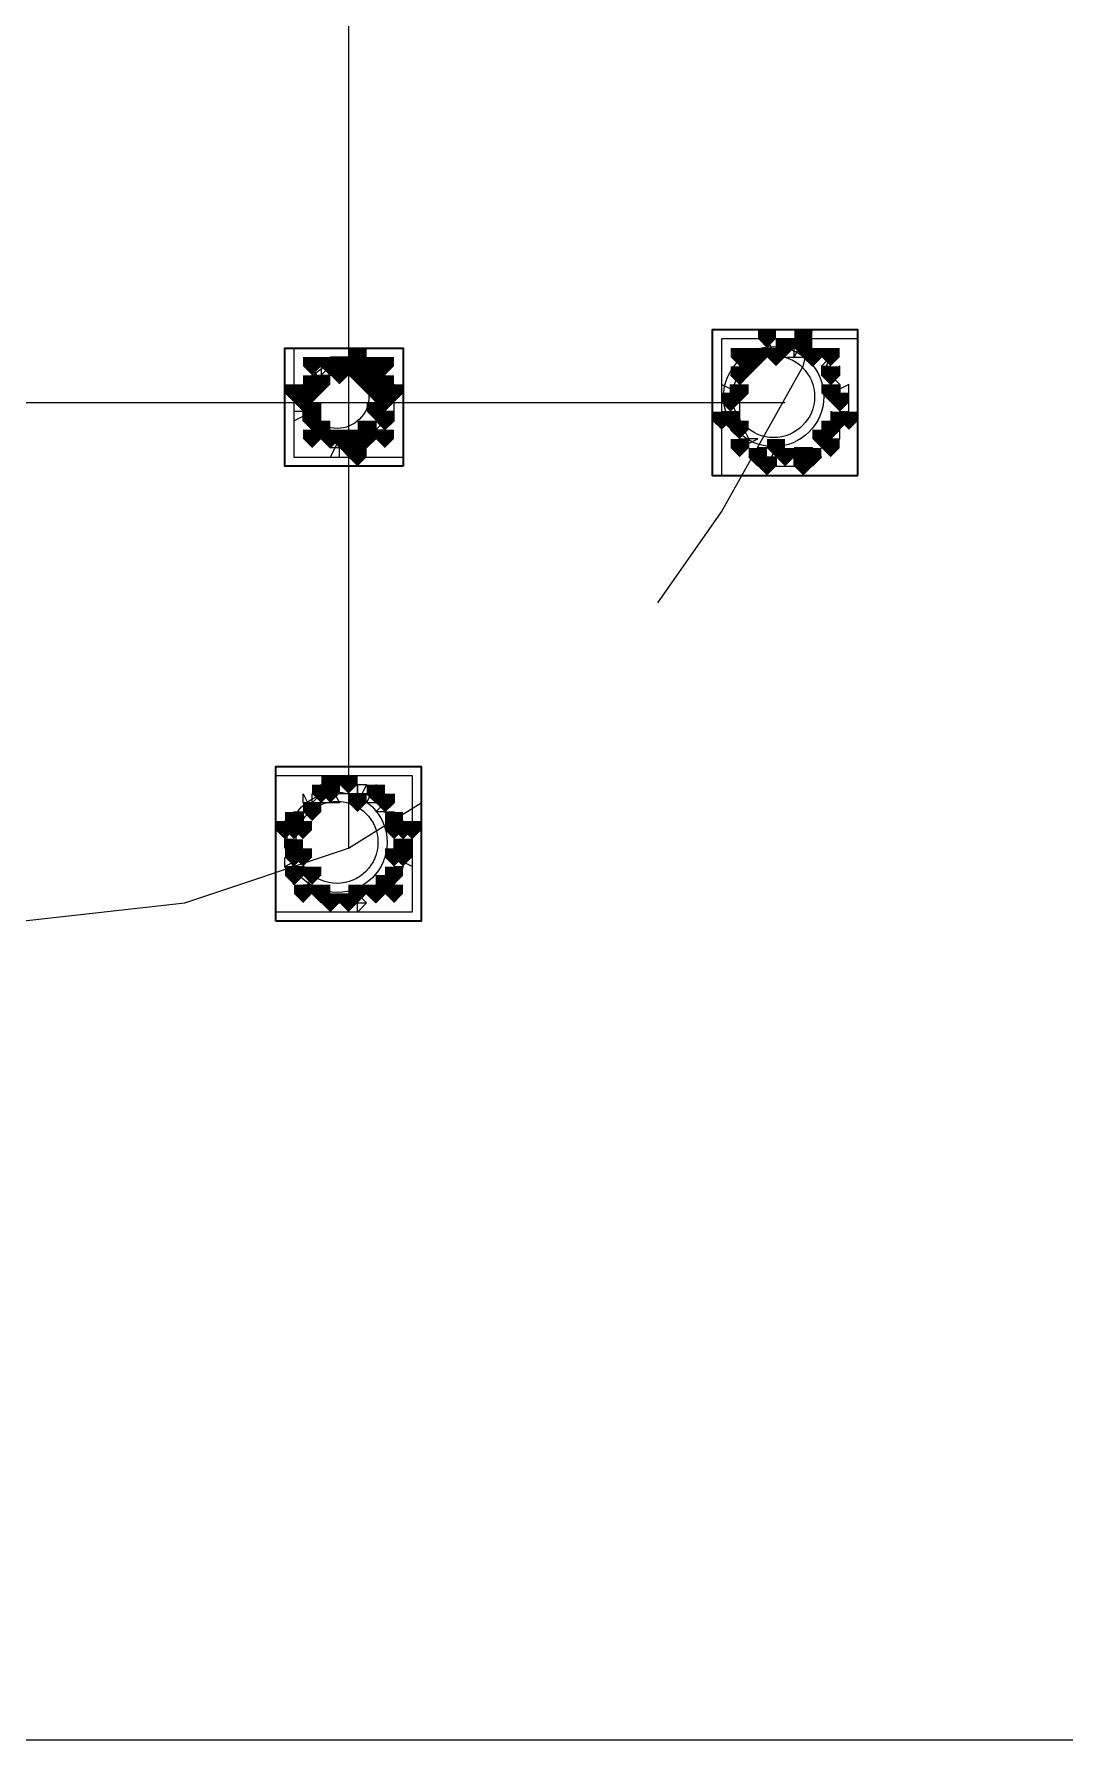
# Model space of a CAD drawing. Header units: millimetres. Extents: x 2315 to 4619, y 1334 to 1897.
# Drawn here: x 3472.44 to 3479.36, y 1530.21 to 1541.67 of the extents above; entities that cross this region are included whole.
import ezdxf

# ---------------------------------------------------------------- set-up
doc = ezdxf.new("R2010")
doc.units = ezdxf.units.MM
for name, color, linetype, true_color in [('PDF_10', 7, 'Continuous', 0x00b85c), ('PDF_AXIS', 7, 'Continuous', 0x00b85c), ('PDF_柱构件', 7, 'Continuous', 0x00b85c), ('PDF_转运站初步方案', 7, 'Continuous', 0x00b85c)]:
    doc.layers.add(name, color=color, linetype=linetype, true_color=true_color)
doc.layers.add('PDF_中心线层', color=1, linetype='Continuous')
doc.layers.add('PDF_粗实线层', color=7, linetype='Continuous')

msp = doc.modelspace()

# ---------------------------------------------------------------- hatches: boundary and pattern name
at = {"layer": 'PDF_10', "transparency": 33554559}
for points in [[(3477.48, 1539.62), (3477.419, 1539.62), (3477.419, 1539.558), (3477.48, 1539.497), (3477.541, 1539.558), (3477.541, 1539.62)], [(3477.48, 1539.62), (3477.419, 1539.62), (3477.419, 1539.558), (3477.48, 1539.497), (3477.541, 1539.558), (3477.541, 1539.62)], [(3477.48, 1539.62), (3477.419, 1539.62), (3477.419, 1539.558), (3477.48, 1539.497), (3477.541, 1539.558), (3477.541, 1539.62)], [(3474.426, 1539.497), (3474.365, 1539.497), (3474.365, 1539.436), (3474.426, 1539.375), (3474.487, 1539.436), (3474.487, 1539.497)], [(3474.426, 1539.497), (3474.365, 1539.497), (3474.365, 1539.436), (3474.426, 1539.375), (3474.487, 1539.436), (3474.487, 1539.497)], [(3474.548, 1539.497), (3474.487, 1539.497), (3474.487, 1539.436), (3474.548, 1539.375), (3474.609, 1539.436), (3474.609, 1539.497)], [(3474.548, 1539.497), (3474.487, 1539.497), (3474.487, 1539.436), (3474.548, 1539.375), (3474.609, 1539.436), (3474.609, 1539.497)], [(3474.67, 1539.497), (3474.609, 1539.497), (3474.609, 1539.436), (3474.67, 1539.375), (3474.731, 1539.436), (3474.731, 1539.497)], [(3474.67, 1539.497), (3474.609, 1539.497), (3474.609, 1539.436), (3474.67, 1539.375), (3474.731, 1539.436), (3474.731, 1539.497)], [(3477.297, 1539.558), (3477.236, 1539.558), (3477.236, 1539.497), (3477.297, 1539.436), (3477.358, 1539.497), (3477.358, 1539.558)], [(3477.297, 1539.558), (3477.236, 1539.558), (3477.236, 1539.497), (3477.297, 1539.436), (3477.358, 1539.497), (3477.358, 1539.558)], [(3477.297, 1539.558), (3477.236, 1539.558), (3477.236, 1539.497), (3477.297, 1539.436), (3477.358, 1539.497), (3477.358, 1539.558)], [(3477.663, 1539.558), (3477.602, 1539.558), (3477.602, 1539.497), (3477.663, 1539.436), (3477.724, 1539.497), (3477.724, 1539.558)], [(3477.663, 1539.558), (3477.602, 1539.558), (3477.602, 1539.497), (3477.663, 1539.436), (3477.724, 1539.497), (3477.724, 1539.558)], [(3477.663, 1539.558), (3477.602, 1539.558), (3477.602, 1539.497), (3477.663, 1539.436), (3477.724, 1539.497), (3477.724, 1539.558)], [(3474.304, 1539.375), (3474.243, 1539.375), (3474.243, 1539.314), (3474.304, 1539.253), (3474.365, 1539.314), (3474.365, 1539.375)], [(3474.304, 1539.375), (3474.243, 1539.375), (3474.243, 1539.314), (3474.304, 1539.253), (3474.365, 1539.314), (3474.365, 1539.375)], [(3474.304, 1539.375), (3474.243, 1539.375), (3474.243, 1539.314), (3474.304, 1539.253), (3474.365, 1539.314), (3474.365, 1539.375)], [(3474.793, 1539.375), (3474.731, 1539.375), (3474.731, 1539.314), (3474.793, 1539.253), (3474.854, 1539.314), (3474.854, 1539.375)], [(3474.793, 1539.375), (3474.731, 1539.375), (3474.731, 1539.314), (3474.793, 1539.253), (3474.854, 1539.314), (3474.854, 1539.375)], [(3477.175, 1539.436), (3477.114, 1539.436), (3477.114, 1539.375), (3477.175, 1539.314), (3477.236, 1539.375), (3477.236, 1539.436)], [(3477.175, 1539.436), (3477.114, 1539.436), (3477.114, 1539.375), (3477.175, 1539.314), (3477.236, 1539.375), (3477.236, 1539.436)], [(3477.786, 1539.436), (3477.724, 1539.436), (3477.724, 1539.375), (3477.786, 1539.314), (3477.847, 1539.375), (3477.847, 1539.436)], [(3477.786, 1539.436), (3477.724, 1539.436), (3477.724, 1539.375), (3477.786, 1539.314), (3477.847, 1539.375), (3477.847, 1539.436)], [(3474.243, 1539.253), (3474.182, 1539.253), (3474.182, 1539.192), (3474.243, 1539.131), (3474.304, 1539.192), (3474.304, 1539.253)], [(3474.243, 1539.253), (3474.182, 1539.253), (3474.182, 1539.192), (3474.243, 1539.131), (3474.304, 1539.192), (3474.304, 1539.253)], [(3474.793, 1539.253), (3474.731, 1539.253), (3474.731, 1539.192), (3474.793, 1539.131), (3474.854, 1539.192), (3474.854, 1539.253)], [(3474.793, 1539.253), (3474.731, 1539.253), (3474.731, 1539.192), (3474.793, 1539.131), (3474.854, 1539.192), (3474.854, 1539.253)], [(3477.114, 1539.253), (3477.053, 1539.253), (3477.053, 1539.192), (3477.114, 1539.131), (3477.175, 1539.192), (3477.175, 1539.253)], [(3477.114, 1539.253), (3477.053, 1539.253), (3477.053, 1539.192), (3477.114, 1539.131), (3477.175, 1539.192), (3477.175, 1539.253)], [(3477.114, 1539.253), (3477.053, 1539.253), (3477.053, 1539.192), (3477.114, 1539.131), (3477.175, 1539.192), (3477.175, 1539.253)], [(3477.847, 1539.253), (3477.786, 1539.253), (3477.786, 1539.192), (3477.847, 1539.131), (3477.908, 1539.192), (3477.908, 1539.253)], [(3477.847, 1539.253), (3477.786, 1539.253), (3477.786, 1539.192), (3477.847, 1539.131), (3477.908, 1539.192), (3477.908, 1539.253)], [(3474.304, 1539.131), (3474.243, 1539.131), (3474.243, 1539.07), (3474.304, 1539.009), (3474.365, 1539.07), (3474.365, 1539.131)], [(3474.304, 1539.131), (3474.243, 1539.131), (3474.243, 1539.07), (3474.304, 1539.009), (3474.365, 1539.07), (3474.365, 1539.131)], [(3474.793, 1539.131), (3474.731, 1539.131), (3474.731, 1539.07), (3474.793, 1539.009), (3474.854, 1539.07), (3474.854, 1539.131)], [(3474.793, 1539.131), (3474.731, 1539.131), (3474.731, 1539.07), (3474.793, 1539.009), (3474.854, 1539.07), (3474.854, 1539.131)], [(3477.175, 1539.07), (3477.114, 1539.07), (3477.114, 1539.009), (3477.175, 1538.948), (3477.236, 1539.009), (3477.236, 1539.07)], [(3477.175, 1539.07), (3477.114, 1539.07), (3477.114, 1539.009), (3477.175, 1538.948), (3477.236, 1539.009), (3477.236, 1539.07)], [(3477.786, 1539.07), (3477.724, 1539.07), (3477.724, 1539.009), (3477.786, 1538.948), (3477.847, 1539.009), (3477.847, 1539.07)], [(3477.786, 1539.07), (3477.724, 1539.07), (3477.724, 1539.009), (3477.786, 1538.948), (3477.847, 1539.009), (3477.847, 1539.07)], [(3474.426, 1539.009), (3474.365, 1539.009), (3474.365, 1538.948), (3474.426, 1538.887), (3474.487, 1538.948), (3474.487, 1539.009)], [(3474.426, 1539.009), (3474.365, 1539.009), (3474.365, 1538.948), (3474.426, 1538.887), (3474.487, 1538.948), (3474.487, 1539.009)], [(3474.548, 1538.948), (3474.487, 1538.948), (3474.487, 1538.887), (3474.548, 1538.825), (3474.609, 1538.887), (3474.609, 1538.948)], [(3474.548, 1538.948), (3474.487, 1538.948), (3474.487, 1538.887), (3474.548, 1538.825), (3474.609, 1538.887), (3474.609, 1538.948)], [(3474.67, 1539.009), (3474.609, 1539.009), (3474.609, 1538.948), (3474.67, 1538.887), (3474.731, 1538.948), (3474.731, 1539.009)], [(3474.67, 1539.009), (3474.609, 1539.009), (3474.609, 1538.948), (3474.67, 1538.887), (3474.731, 1538.948), (3474.731, 1539.009)], [(3474.67, 1539.009), (3474.609, 1539.009), (3474.609, 1538.948), (3474.67, 1538.887), (3474.731, 1538.948), (3474.731, 1539.009)], [(3477.297, 1538.887), (3477.236, 1538.887), (3477.236, 1538.825), (3477.297, 1538.764), (3477.358, 1538.825), (3477.358, 1538.887)], [(3477.297, 1538.887), (3477.236, 1538.887), (3477.236, 1538.825), (3477.297, 1538.764), (3477.358, 1538.825), (3477.358, 1538.887)], [(3477.48, 1538.887), (3477.419, 1538.887), (3477.419, 1538.825), (3477.48, 1538.764), (3477.541, 1538.825), (3477.541, 1538.887)], [(3477.48, 1538.887), (3477.419, 1538.887), (3477.419, 1538.825), (3477.48, 1538.764), (3477.541, 1538.825), (3477.541, 1538.887)], [(3477.663, 1538.887), (3477.602, 1538.887), (3477.602, 1538.825), (3477.663, 1538.764), (3477.724, 1538.825), (3477.724, 1538.887)], [(3477.663, 1538.887), (3477.602, 1538.887), (3477.602, 1538.825), (3477.663, 1538.764), (3477.724, 1538.825), (3477.724, 1538.887)], [(3474.365, 1536.627), (3474.304, 1536.627), (3474.304, 1536.565), (3474.365, 1536.504), (3474.426, 1536.565), (3474.426, 1536.627)], [(3474.365, 1536.627), (3474.304, 1536.627), (3474.304, 1536.565), (3474.365, 1536.504), (3474.426, 1536.565), (3474.426, 1536.627)], [(3474.548, 1536.688), (3474.487, 1536.688), (3474.487, 1536.627), (3474.548, 1536.565), (3474.609, 1536.627), (3474.609, 1536.688)], [(3474.548, 1536.688), (3474.487, 1536.688), (3474.487, 1536.627), (3474.548, 1536.565), (3474.609, 1536.627), (3474.609, 1536.688)], [(3474.731, 1536.627), (3474.67, 1536.627), (3474.67, 1536.565), (3474.731, 1536.504), (3474.793, 1536.565), (3474.793, 1536.627)], [(3474.731, 1536.627), (3474.67, 1536.627), (3474.67, 1536.565), (3474.731, 1536.504), (3474.793, 1536.565), (3474.793, 1536.627)], [(3474.182, 1536.443), (3474.121, 1536.443), (3474.121, 1536.382), (3474.182, 1536.321), (3474.243, 1536.382), (3474.243, 1536.443)], [(3474.182, 1536.443), (3474.121, 1536.443), (3474.121, 1536.382), (3474.182, 1536.321), (3474.243, 1536.382), (3474.243, 1536.443)], [(3474.854, 1536.443), (3474.793, 1536.443), (3474.793, 1536.382), (3474.854, 1536.321), (3474.915, 1536.382), (3474.915, 1536.443)], [(3474.854, 1536.443), (3474.793, 1536.443), (3474.793, 1536.382), (3474.854, 1536.321), (3474.915, 1536.382), (3474.915, 1536.443)], [(3474.182, 1536.26), (3474.121, 1536.26), (3474.121, 1536.199), (3474.182, 1536.138), (3474.243, 1536.199), (3474.243, 1536.26)], [(3474.182, 1536.26), (3474.121, 1536.26), (3474.121, 1536.199), (3474.182, 1536.138), (3474.243, 1536.199), (3474.243, 1536.26)], [(3474.915, 1536.26), (3474.854, 1536.26), (3474.854, 1536.199), (3474.915, 1536.138), (3474.976, 1536.199), (3474.976, 1536.26)], [(3474.915, 1536.26), (3474.854, 1536.26), (3474.854, 1536.199), (3474.915, 1536.138), (3474.976, 1536.199), (3474.976, 1536.26)], [(3474.915, 1536.26), (3474.854, 1536.26), (3474.854, 1536.199), (3474.915, 1536.138), (3474.976, 1536.199), (3474.976, 1536.26)], [(3474.182, 1536.077), (3474.121, 1536.077), (3474.121, 1536.016), (3474.182, 1535.955), (3474.243, 1536.016), (3474.243, 1536.077)], [(3474.182, 1536.077), (3474.121, 1536.077), (3474.121, 1536.016), (3474.182, 1535.955), (3474.243, 1536.016), (3474.243, 1536.077)], [(3474.854, 1536.077), (3474.793, 1536.077), (3474.793, 1536.016), (3474.854, 1535.955), (3474.915, 1536.016), (3474.915, 1536.077)], [(3474.854, 1536.077), (3474.793, 1536.077), (3474.793, 1536.016), (3474.854, 1535.955), (3474.915, 1536.016), (3474.915, 1536.077)], [(3474.365, 1535.955), (3474.304, 1535.955), (3474.304, 1535.894), (3474.365, 1535.832), (3474.426, 1535.894), (3474.426, 1535.955)], [(3474.365, 1535.955), (3474.304, 1535.955), (3474.304, 1535.894), (3474.365, 1535.832), (3474.426, 1535.894), (3474.426, 1535.955)], [(3474.365, 1535.955), (3474.304, 1535.955), (3474.304, 1535.894), (3474.365, 1535.832), (3474.426, 1535.894), (3474.426, 1535.955)], [(3474.731, 1535.955), (3474.67, 1535.955), (3474.67, 1535.894), (3474.731, 1535.832), (3474.793, 1535.894), (3474.793, 1535.955)], [(3474.731, 1535.955), (3474.67, 1535.955), (3474.67, 1535.894), (3474.731, 1535.832), (3474.793, 1535.894), (3474.793, 1535.955)], [(3474.731, 1535.955), (3474.67, 1535.955), (3474.67, 1535.894), (3474.731, 1535.832), (3474.793, 1535.894), (3474.793, 1535.955)], [(3474.548, 1535.894), (3474.487, 1535.894), (3474.487, 1535.832), (3474.548, 1535.771), (3474.609, 1535.832), (3474.609, 1535.894)], [(3474.548, 1535.894), (3474.487, 1535.894), (3474.487, 1535.832), (3474.548, 1535.771), (3474.609, 1535.832), (3474.609, 1535.894)]]:
    msp.add_hatch(color=256, dxfattribs=at).paths.add_polyline_path(points)
at = {"layer": 'PDF_柱构件', "transparency": 33554559}
for points in [[(3477.358, 1539.681), (3477.297, 1539.681), (3477.297, 1539.62), (3477.358, 1539.558), (3477.419, 1539.62), (3477.419, 1539.681)], [(3477.602, 1539.681), (3477.541, 1539.681), (3477.541, 1539.62), (3477.602, 1539.558), (3477.663, 1539.62), (3477.663, 1539.681)], [(3477.602, 1539.62), (3477.541, 1539.62), (3477.541, 1539.558), (3477.602, 1539.497), (3477.663, 1539.558), (3477.663, 1539.62)], [(3474.304, 1539.497), (3474.243, 1539.497), (3474.243, 1539.436), (3474.304, 1539.375), (3474.365, 1539.436), (3474.365, 1539.497)], [(3474.609, 1539.558), (3474.548, 1539.558), (3474.548, 1539.497), (3474.609, 1539.436), (3474.67, 1539.497), (3474.67, 1539.558)], [(3474.609, 1539.497), (3474.548, 1539.497), (3474.548, 1539.436), (3474.609, 1539.375), (3474.67, 1539.436), (3474.67, 1539.497)], [(3474.793, 1539.497), (3474.731, 1539.497), (3474.731, 1539.436), (3474.793, 1539.375), (3474.854, 1539.436), (3474.854, 1539.497)], [(3477.175, 1539.558), (3477.114, 1539.558), (3477.114, 1539.497), (3477.175, 1539.436), (3477.236, 1539.497), (3477.236, 1539.558)], [(3477.236, 1539.497), (3477.175, 1539.497), (3477.175, 1539.436), (3477.236, 1539.375), (3477.297, 1539.436), (3477.297, 1539.497)], [(3477.419, 1539.558), (3477.358, 1539.558), (3477.358, 1539.497), (3477.419, 1539.436), (3477.48, 1539.497), (3477.48, 1539.558)], [(3477.786, 1539.558), (3477.724, 1539.558), (3477.724, 1539.497), (3477.786, 1539.436), (3477.847, 1539.497), (3477.847, 1539.558)], [(3474.365, 1539.375), (3474.304, 1539.375), (3474.304, 1539.314), (3474.365, 1539.253), (3474.426, 1539.314), (3474.426, 1539.375)], [(3474.487, 1539.436), (3474.426, 1539.436), (3474.426, 1539.375), (3474.487, 1539.314), (3474.548, 1539.375), (3474.548, 1539.436)], [(3474.609, 1539.436), (3474.548, 1539.436), (3474.548, 1539.375), (3474.609, 1539.314), (3474.67, 1539.375), (3474.67, 1539.436)], [(3474.67, 1539.375), (3474.609, 1539.375), (3474.609, 1539.314), (3474.67, 1539.253), (3474.731, 1539.314), (3474.731, 1539.375)], [(3474.731, 1539.436), (3474.67, 1539.436), (3474.67, 1539.375), (3474.731, 1539.314), (3474.793, 1539.375), (3474.793, 1539.436)], [(3474.182, 1539.314), (3474.121, 1539.314), (3474.121, 1539.253), (3474.182, 1539.192), (3474.243, 1539.253), (3474.243, 1539.314)], [(3474.243, 1539.314), (3474.182, 1539.314), (3474.182, 1539.253), (3474.243, 1539.192), (3474.304, 1539.253), (3474.304, 1539.314)], [(3474.304, 1539.314), (3474.243, 1539.314), (3474.243, 1539.253), (3474.304, 1539.192), (3474.365, 1539.253), (3474.365, 1539.314)], [(3474.731, 1539.314), (3474.67, 1539.314), (3474.67, 1539.253), (3474.731, 1539.192), (3474.793, 1539.253), (3474.793, 1539.314)], [(3474.793, 1539.314), (3474.731, 1539.314), (3474.731, 1539.253), (3474.793, 1539.192), (3474.854, 1539.253), (3474.854, 1539.314)], [(3474.854, 1539.314), (3474.793, 1539.314), (3474.793, 1539.253), (3474.854, 1539.192), (3474.915, 1539.253), (3474.915, 1539.314)], [(3477.175, 1539.314), (3477.114, 1539.314), (3477.114, 1539.253), (3477.175, 1539.192), (3477.236, 1539.253), (3477.236, 1539.314)], [(3477.786, 1539.314), (3477.724, 1539.314), (3477.724, 1539.253), (3477.786, 1539.192), (3477.847, 1539.253), (3477.847, 1539.314)], [(3474.304, 1539.192), (3474.243, 1539.192), (3474.243, 1539.131), (3474.304, 1539.07), (3474.365, 1539.131), (3474.365, 1539.192)], [(3474.731, 1539.192), (3474.67, 1539.192), (3474.67, 1539.131), (3474.731, 1539.07), (3474.793, 1539.131), (3474.793, 1539.192)], [(3477.053, 1539.131), (3476.991, 1539.131), (3476.991, 1539.07), (3477.053, 1539.009), (3477.114, 1539.07), (3477.114, 1539.131)], [(3477.114, 1539.131), (3477.053, 1539.131), (3477.053, 1539.07), (3477.114, 1539.009), (3477.175, 1539.07), (3477.175, 1539.131)], [(3477.847, 1539.131), (3477.786, 1539.131), (3477.786, 1539.07), (3477.847, 1539.009), (3477.908, 1539.07), (3477.908, 1539.131)], [(3477.908, 1539.131), (3477.847, 1539.131), (3477.847, 1539.07), (3477.908, 1539.009), (3477.969, 1539.07), (3477.969, 1539.131)], [(3474.365, 1539.07), (3474.304, 1539.07), (3474.304, 1539.009), (3474.365, 1538.948), (3474.426, 1539.009), (3474.426, 1539.07)], [(3474.67, 1539.07), (3474.609, 1539.07), (3474.609, 1539.009), (3474.67, 1538.948), (3474.731, 1539.009), (3474.731, 1539.07)], [(3474.304, 1539.009), (3474.243, 1539.009), (3474.243, 1538.948), (3474.304, 1538.887), (3474.365, 1538.948), (3474.365, 1539.009)], [(3474.487, 1539.009), (3474.426, 1539.009), (3474.426, 1538.948), (3474.487, 1538.887), (3474.548, 1538.948), (3474.548, 1539.009)], [(3474.609, 1539.009), (3474.548, 1539.009), (3474.548, 1538.948), (3474.609, 1538.887), (3474.67, 1538.948), (3474.67, 1539.009)], [(3474.609, 1538.948), (3474.548, 1538.948), (3474.548, 1538.887), (3474.609, 1538.825), (3474.67, 1538.887), (3474.67, 1538.948)], [(3474.793, 1539.009), (3474.731, 1539.009), (3474.731, 1538.948), (3474.793, 1538.887), (3474.854, 1538.948), (3474.854, 1539.009)], [(3477.175, 1538.948), (3477.114, 1538.948), (3477.114, 1538.887), (3477.175, 1538.825), (3477.236, 1538.887), (3477.236, 1538.948)], [(3477.419, 1538.948), (3477.358, 1538.948), (3477.358, 1538.887), (3477.419, 1538.825), (3477.48, 1538.887), (3477.48, 1538.948)], [(3477.724, 1539.009), (3477.663, 1539.009), (3477.663, 1538.948), (3477.724, 1538.887), (3477.786, 1538.948), (3477.786, 1539.009)], [(3477.786, 1538.948), (3477.724, 1538.948), (3477.724, 1538.887), (3477.786, 1538.825), (3477.847, 1538.887), (3477.847, 1538.948)], [(3474.609, 1538.887), (3474.548, 1538.887), (3474.548, 1538.825), (3474.609, 1538.764), (3474.67, 1538.825), (3474.67, 1538.887)], [(3477.358, 1538.825), (3477.297, 1538.825), (3477.297, 1538.764), (3477.358, 1538.703), (3477.419, 1538.764), (3477.419, 1538.825)], [(3477.602, 1538.887), (3477.541, 1538.887), (3477.541, 1538.825), (3477.602, 1538.764), (3477.663, 1538.825), (3477.663, 1538.887)], [(3477.602, 1538.825), (3477.541, 1538.825), (3477.541, 1538.764), (3477.602, 1538.703), (3477.663, 1538.764), (3477.663, 1538.825)], [(3474.426, 1536.688), (3474.365, 1536.688), (3474.365, 1536.627), (3474.426, 1536.565), (3474.487, 1536.627), (3474.487, 1536.688)], [(3474.426, 1536.627), (3474.365, 1536.627), (3474.365, 1536.565), (3474.426, 1536.504), (3474.487, 1536.565), (3474.487, 1536.627)], [(3474.304, 1536.504), (3474.243, 1536.504), (3474.243, 1536.443), (3474.304, 1536.382), (3474.365, 1536.443), (3474.365, 1536.504)], [(3474.609, 1536.565), (3474.548, 1536.565), (3474.548, 1536.504), (3474.609, 1536.443), (3474.67, 1536.504), (3474.67, 1536.565)], [(3474.793, 1536.565), (3474.731, 1536.565), (3474.731, 1536.504), (3474.793, 1536.443), (3474.854, 1536.504), (3474.854, 1536.565)], [(3474.121, 1536.382), (3474.06, 1536.382), (3474.06, 1536.321), (3474.121, 1536.26), (3474.182, 1536.321), (3474.182, 1536.382)], [(3474.182, 1536.382), (3474.121, 1536.382), (3474.121, 1536.321), (3474.182, 1536.26), (3474.243, 1536.321), (3474.243, 1536.382)], [(3474.243, 1536.382), (3474.182, 1536.382), (3474.182, 1536.321), (3474.243, 1536.26), (3474.304, 1536.321), (3474.304, 1536.382)], [(3474.854, 1536.382), (3474.793, 1536.382), (3474.793, 1536.321), (3474.854, 1536.26), (3474.915, 1536.321), (3474.915, 1536.382)], [(3474.915, 1536.382), (3474.854, 1536.382), (3474.854, 1536.321), (3474.915, 1536.26), (3474.976, 1536.321), (3474.976, 1536.382)], [(3474.976, 1536.382), (3474.915, 1536.382), (3474.915, 1536.321), (3474.976, 1536.26), (3475.037, 1536.321), (3475.037, 1536.382)], [(3474.182, 1536.199), (3474.121, 1536.199), (3474.121, 1536.138), (3474.182, 1536.077), (3474.243, 1536.138), (3474.243, 1536.199)], [(3474.243, 1536.199), (3474.182, 1536.199), (3474.182, 1536.138), (3474.243, 1536.077), (3474.304, 1536.138), (3474.304, 1536.199)], [(3474.854, 1536.199), (3474.793, 1536.199), (3474.793, 1536.138), (3474.854, 1536.077), (3474.915, 1536.138), (3474.915, 1536.199)], [(3474.915, 1536.199), (3474.854, 1536.199), (3474.854, 1536.138), (3474.915, 1536.077), (3474.976, 1536.138), (3474.976, 1536.199)], [(3474.304, 1536.077), (3474.243, 1536.077), (3474.243, 1536.016), (3474.304, 1535.955), (3474.365, 1536.016), (3474.365, 1536.077)], [(3474.243, 1535.955), (3474.182, 1535.955), (3474.182, 1535.894), (3474.243, 1535.832), (3474.304, 1535.894), (3474.304, 1535.955)], [(3474.609, 1535.955), (3474.548, 1535.955), (3474.548, 1535.894), (3474.609, 1535.832), (3474.67, 1535.894), (3474.67, 1535.955)], [(3474.793, 1536.016), (3474.731, 1536.016), (3474.731, 1535.955), (3474.793, 1535.894), (3474.854, 1535.955), (3474.854, 1536.016)], [(3474.854, 1535.955), (3474.793, 1535.955), (3474.793, 1535.894), (3474.854, 1535.832), (3474.915, 1535.894), (3474.915, 1535.955)], [(3474.426, 1535.894), (3474.365, 1535.894), (3474.365, 1535.832), (3474.426, 1535.771), (3474.487, 1535.832), (3474.487, 1535.894)]]:
    msp.add_hatch(color=256, dxfattribs=at).paths.add_polyline_path(points)
at = {"layer": 'PDF_转运站初步方案', "transparency": 33554559}
for points in [[(3477.48, 1539.62), (3477.419, 1539.62), (3477.419, 1539.558), (3477.48, 1539.497), (3477.541, 1539.558), (3477.541, 1539.62)], [(3477.48, 1539.62), (3477.419, 1539.62), (3477.419, 1539.558), (3477.48, 1539.497), (3477.541, 1539.558), (3477.541, 1539.62)], [(3474.426, 1539.497), (3474.365, 1539.497), (3474.365, 1539.436), (3474.426, 1539.375), (3474.487, 1539.436), (3474.487, 1539.497)], [(3474.426, 1539.497), (3474.365, 1539.497), (3474.365, 1539.436), (3474.426, 1539.375), (3474.487, 1539.436), (3474.487, 1539.497)], [(3474.548, 1539.497), (3474.487, 1539.497), (3474.487, 1539.436), (3474.548, 1539.375), (3474.609, 1539.436), (3474.609, 1539.497)], [(3474.548, 1539.497), (3474.487, 1539.497), (3474.487, 1539.436), (3474.548, 1539.375), (3474.609, 1539.436), (3474.609, 1539.497)], [(3474.67, 1539.497), (3474.609, 1539.497), (3474.609, 1539.436), (3474.67, 1539.375), (3474.731, 1539.436), (3474.731, 1539.497)], [(3474.67, 1539.497), (3474.609, 1539.497), (3474.609, 1539.436), (3474.67, 1539.375), (3474.731, 1539.436), (3474.731, 1539.497)], [(3477.297, 1539.558), (3477.236, 1539.558), (3477.236, 1539.497), (3477.297, 1539.436), (3477.358, 1539.497), (3477.358, 1539.558)], [(3477.297, 1539.558), (3477.236, 1539.558), (3477.236, 1539.497), (3477.297, 1539.436), (3477.358, 1539.497), (3477.358, 1539.558)], [(3477.663, 1539.558), (3477.602, 1539.558), (3477.602, 1539.497), (3477.663, 1539.436), (3477.724, 1539.497), (3477.724, 1539.558)], [(3477.663, 1539.558), (3477.602, 1539.558), (3477.602, 1539.497), (3477.663, 1539.436), (3477.724, 1539.497), (3477.724, 1539.558)], [(3474.304, 1539.375), (3474.243, 1539.375), (3474.243, 1539.314), (3474.304, 1539.253), (3474.365, 1539.314), (3474.365, 1539.375)], [(3474.304, 1539.375), (3474.243, 1539.375), (3474.243, 1539.314), (3474.304, 1539.253), (3474.365, 1539.314), (3474.365, 1539.375)], [(3474.793, 1539.375), (3474.731, 1539.375), (3474.731, 1539.314), (3474.793, 1539.253), (3474.854, 1539.314), (3474.854, 1539.375)], [(3474.793, 1539.375), (3474.731, 1539.375), (3474.731, 1539.314), (3474.793, 1539.253), (3474.854, 1539.314), (3474.854, 1539.375)], [(3477.175, 1539.436), (3477.114, 1539.436), (3477.114, 1539.375), (3477.175, 1539.314), (3477.236, 1539.375), (3477.236, 1539.436)], [(3477.175, 1539.436), (3477.114, 1539.436), (3477.114, 1539.375), (3477.175, 1539.314), (3477.236, 1539.375), (3477.236, 1539.436)], [(3477.786, 1539.436), (3477.724, 1539.436), (3477.724, 1539.375), (3477.786, 1539.314), (3477.847, 1539.375), (3477.847, 1539.436)], [(3477.786, 1539.436), (3477.724, 1539.436), (3477.724, 1539.375), (3477.786, 1539.314), (3477.847, 1539.375), (3477.847, 1539.436)], [(3474.243, 1539.253), (3474.182, 1539.253), (3474.182, 1539.192), (3474.243, 1539.131), (3474.304, 1539.192), (3474.304, 1539.253)], [(3474.243, 1539.253), (3474.182, 1539.253), (3474.182, 1539.192), (3474.243, 1539.131), (3474.304, 1539.192), (3474.304, 1539.253)], [(3474.793, 1539.253), (3474.731, 1539.253), (3474.731, 1539.192), (3474.793, 1539.131), (3474.854, 1539.192), (3474.854, 1539.253)], [(3474.793, 1539.253), (3474.731, 1539.253), (3474.731, 1539.192), (3474.793, 1539.131), (3474.854, 1539.192), (3474.854, 1539.253)], [(3477.114, 1539.253), (3477.053, 1539.253), (3477.053, 1539.192), (3477.114, 1539.131), (3477.175, 1539.192), (3477.175, 1539.253)], [(3477.114, 1539.253), (3477.053, 1539.253), (3477.053, 1539.192), (3477.114, 1539.131), (3477.175, 1539.192), (3477.175, 1539.253)], [(3477.847, 1539.253), (3477.786, 1539.253), (3477.786, 1539.192), (3477.847, 1539.131), (3477.908, 1539.192), (3477.908, 1539.253)], [(3477.847, 1539.253), (3477.786, 1539.253), (3477.786, 1539.192), (3477.847, 1539.131), (3477.908, 1539.192), (3477.908, 1539.253)], [(3474.304, 1539.131), (3474.243, 1539.131), (3474.243, 1539.07), (3474.304, 1539.009), (3474.365, 1539.07), (3474.365, 1539.131)], [(3474.304, 1539.131), (3474.243, 1539.131), (3474.243, 1539.07), (3474.304, 1539.009), (3474.365, 1539.07), (3474.365, 1539.131)], [(3474.793, 1539.131), (3474.731, 1539.131), (3474.731, 1539.07), (3474.793, 1539.009), (3474.854, 1539.07), (3474.854, 1539.131)], [(3474.793, 1539.131), (3474.731, 1539.131), (3474.731, 1539.07), (3474.793, 1539.009), (3474.854, 1539.07), (3474.854, 1539.131)], [(3477.175, 1539.07), (3477.114, 1539.07), (3477.114, 1539.009), (3477.175, 1538.948), (3477.236, 1539.009), (3477.236, 1539.07)], [(3477.175, 1539.07), (3477.114, 1539.07), (3477.114, 1539.009), (3477.175, 1538.948), (3477.236, 1539.009), (3477.236, 1539.07)], [(3477.786, 1539.07), (3477.724, 1539.07), (3477.724, 1539.009), (3477.786, 1538.948), (3477.847, 1539.009), (3477.847, 1539.07)], [(3477.786, 1539.07), (3477.724, 1539.07), (3477.724, 1539.009), (3477.786, 1538.948), (3477.847, 1539.009), (3477.847, 1539.07)], [(3474.426, 1539.009), (3474.365, 1539.009), (3474.365, 1538.948), (3474.426, 1538.887), (3474.487, 1538.948), (3474.487, 1539.009)], [(3474.426, 1539.009), (3474.365, 1539.009), (3474.365, 1538.948), (3474.426, 1538.887), (3474.487, 1538.948), (3474.487, 1539.009)], [(3474.548, 1538.948), (3474.487, 1538.948), (3474.487, 1538.887), (3474.548, 1538.825), (3474.609, 1538.887), (3474.609, 1538.948)], [(3474.548, 1538.948), (3474.487, 1538.948), (3474.487, 1538.887), (3474.548, 1538.825), (3474.609, 1538.887), (3474.609, 1538.948)], [(3474.67, 1539.009), (3474.609, 1539.009), (3474.609, 1538.948), (3474.67, 1538.887), (3474.731, 1538.948), (3474.731, 1539.009)], [(3474.67, 1539.009), (3474.609, 1539.009), (3474.609, 1538.948), (3474.67, 1538.887), (3474.731, 1538.948), (3474.731, 1539.009)], [(3477.297, 1538.887), (3477.236, 1538.887), (3477.236, 1538.825), (3477.297, 1538.764), (3477.358, 1538.825), (3477.358, 1538.887)], [(3477.297, 1538.887), (3477.236, 1538.887), (3477.236, 1538.825), (3477.297, 1538.764), (3477.358, 1538.825), (3477.358, 1538.887)], [(3477.48, 1538.887), (3477.419, 1538.887), (3477.419, 1538.825), (3477.48, 1538.764), (3477.541, 1538.825), (3477.541, 1538.887)], [(3477.48, 1538.887), (3477.419, 1538.887), (3477.419, 1538.825), (3477.48, 1538.764), (3477.541, 1538.825), (3477.541, 1538.887)], [(3477.663, 1538.887), (3477.602, 1538.887), (3477.602, 1538.825), (3477.663, 1538.764), (3477.724, 1538.825), (3477.724, 1538.887)], [(3477.663, 1538.887), (3477.602, 1538.887), (3477.602, 1538.825), (3477.663, 1538.764), (3477.724, 1538.825), (3477.724, 1538.887)], [(3474.365, 1536.627), (3474.304, 1536.627), (3474.304, 1536.565), (3474.365, 1536.504), (3474.426, 1536.565), (3474.426, 1536.627)], [(3474.365, 1536.627), (3474.304, 1536.627), (3474.304, 1536.565), (3474.365, 1536.504), (3474.426, 1536.565), (3474.426, 1536.627)], [(3474.548, 1536.688), (3474.487, 1536.688), (3474.487, 1536.627), (3474.548, 1536.565), (3474.609, 1536.627), (3474.609, 1536.688)], [(3474.548, 1536.688), (3474.487, 1536.688), (3474.487, 1536.627), (3474.548, 1536.565), (3474.609, 1536.627), (3474.609, 1536.688)], [(3474.731, 1536.627), (3474.67, 1536.627), (3474.67, 1536.565), (3474.731, 1536.504), (3474.793, 1536.565), (3474.793, 1536.627)], [(3474.731, 1536.627), (3474.67, 1536.627), (3474.67, 1536.565), (3474.731, 1536.504), (3474.793, 1536.565), (3474.793, 1536.627)], [(3474.182, 1536.443), (3474.121, 1536.443), (3474.121, 1536.382), (3474.182, 1536.321), (3474.243, 1536.382), (3474.243, 1536.443)], [(3474.182, 1536.443), (3474.121, 1536.443), (3474.121, 1536.382), (3474.182, 1536.321), (3474.243, 1536.382), (3474.243, 1536.443)], [(3474.854, 1536.443), (3474.793, 1536.443), (3474.793, 1536.382), (3474.854, 1536.321), (3474.915, 1536.382), (3474.915, 1536.443)], [(3474.854, 1536.443), (3474.793, 1536.443), (3474.793, 1536.382), (3474.854, 1536.321), (3474.915, 1536.382), (3474.915, 1536.443)], [(3474.182, 1536.26), (3474.121, 1536.26), (3474.121, 1536.199), (3474.182, 1536.138), (3474.243, 1536.199), (3474.243, 1536.26)], [(3474.182, 1536.26), (3474.121, 1536.26), (3474.121, 1536.199), (3474.182, 1536.138), (3474.243, 1536.199), (3474.243, 1536.26)], [(3474.915, 1536.26), (3474.854, 1536.26), (3474.854, 1536.199), (3474.915, 1536.138), (3474.976, 1536.199), (3474.976, 1536.26)], [(3474.915, 1536.26), (3474.854, 1536.26), (3474.854, 1536.199), (3474.915, 1536.138), (3474.976, 1536.199), (3474.976, 1536.26)], [(3474.182, 1536.077), (3474.121, 1536.077), (3474.121, 1536.016), (3474.182, 1535.955), (3474.243, 1536.016), (3474.243, 1536.077)], [(3474.182, 1536.077), (3474.121, 1536.077), (3474.121, 1536.016), (3474.182, 1535.955), (3474.243, 1536.016), (3474.243, 1536.077)], [(3474.854, 1536.077), (3474.793, 1536.077), (3474.793, 1536.016), (3474.854, 1535.955), (3474.915, 1536.016), (3474.915, 1536.077)], [(3474.854, 1536.077), (3474.793, 1536.077), (3474.793, 1536.016), (3474.854, 1535.955), (3474.915, 1536.016), (3474.915, 1536.077)], [(3474.365, 1535.955), (3474.304, 1535.955), (3474.304, 1535.894), (3474.365, 1535.832), (3474.426, 1535.894), (3474.426, 1535.955)], [(3474.365, 1535.955), (3474.304, 1535.955), (3474.304, 1535.894), (3474.365, 1535.832), (3474.426, 1535.894), (3474.426, 1535.955)], [(3474.731, 1535.955), (3474.67, 1535.955), (3474.67, 1535.894), (3474.731, 1535.832), (3474.793, 1535.894), (3474.793, 1535.955)], [(3474.731, 1535.955), (3474.67, 1535.955), (3474.67, 1535.894), (3474.731, 1535.832), (3474.793, 1535.894), (3474.793, 1535.955)], [(3474.548, 1535.894), (3474.487, 1535.894), (3474.487, 1535.832), (3474.548, 1535.771), (3474.609, 1535.832), (3474.609, 1535.894)], [(3474.548, 1535.894), (3474.487, 1535.894), (3474.487, 1535.832), (3474.548, 1535.771), (3474.609, 1535.832), (3474.609, 1535.894)]]:
    msp.add_hatch(color=256, dxfattribs=at).paths.add_polyline_path(points)

# ---------------------------------------------------------------- linework, layer by layer
at = {"layer": 'PDF_10', "lineweight": 18}
for points in [[(3474.487, 1539.436), (3474.548, 1539.436), (3474.548, 1539.497)], [(3477.297, 1539.497), (3477.358, 1539.497)], [(3477.48, 1539.558), (3477.541, 1539.558)], [(3477.663, 1539.497), (3477.724, 1539.497)], [(3474.304, 1539.314), (3474.304, 1539.375)], [(3474.365, 1539.375), (3474.426, 1539.436)], [(3474.426, 1539.375), (3474.365, 1539.436)], [(3474.67, 1539.375), (3474.67, 1539.436), (3474.731, 1539.375), (3474.793, 1539.314), (3474.731, 1539.314)], [(3477.175, 1539.314), (3477.175, 1539.375), (3477.114, 1539.375)], [(3477.847, 1539.375), (3477.786, 1539.375), (3477.847, 1539.314)], [(3474.243, 1539.131), (3474.243, 1539.192), (3474.304, 1539.192)], [(3474.854, 1539.192), (3474.793, 1539.192), (3474.793, 1539.131)], [(3477.114, 1539.131), (3477.114, 1539.192)], [(3477.908, 1539.192), (3477.847, 1539.192), (3477.847, 1539.131)], [(3474.304, 1539.009), (3474.304, 1539.07), (3474.304, 1539.009)], [(3474.793, 1539.07), (3474.731, 1539.009)], [(3474.731, 1539.07), (3474.793, 1539.009)], [(3474.365, 1538.948), (3474.426, 1538.948), (3474.365, 1538.948)], [(3474.548, 1538.948), (3474.548, 1538.887), (3474.487, 1538.887)], [(3474.731, 1538.948), (3474.67, 1538.948)], [(3477.175, 1538.948), (3477.175, 1539.009), (3477.114, 1539.009)], [(3477.786, 1539.009), (3477.847, 1539.009), (3477.786, 1538.948)], [(3477.358, 1538.825), (3477.297, 1538.887), (3477.297, 1538.825)], [(3477.541, 1538.825), (3477.48, 1538.825), (3477.48, 1538.764)], [(3477.724, 1538.887), (3477.663, 1538.825), (3477.663, 1538.887)], [(3474.548, 1536.565), (3474.548, 1536.627), (3474.487, 1536.627)], [(3474.365, 1536.504), (3474.365, 1536.565), (3474.304, 1536.504)], [(3474.731, 1536.565), (3474.731, 1536.504), (3474.67, 1536.565)], [(3474.243, 1536.443), (3474.182, 1536.382)], [(3474.243, 1536.382), (3474.182, 1536.443)], [(3474.854, 1536.443), (3474.854, 1536.382), (3474.854, 1536.443)], [(3474.182, 1536.26), (3474.182, 1536.199), (3474.121, 1536.199)], [(3474.915, 1536.199), (3474.915, 1536.26)], [(3474.182, 1536.077), (3474.243, 1536.016)], [(3474.243, 1536.077), (3474.182, 1536.016)], [(3474.854, 1536.016), (3474.854, 1536.077), (3474.854, 1536.016)], [(3474.304, 1535.894), (3474.365, 1535.894)], [(3474.487, 1535.832), (3474.548, 1535.832), (3474.548, 1535.894)], [(3474.67, 1535.894), (3474.731, 1535.894)]]:
    msp.add_lwpolyline(points, dxfattribs=at)
at = {"layer": 'PDF_AXIS', "lineweight": 18}
for points in [[(3477.969, 1538.703), (3477.969, 1539.62), (3477.053, 1539.62), (3477.053, 1538.703)], [(3474.915, 1538.825), (3474.915, 1539.558), (3474.182, 1539.558), (3474.182, 1538.825)], [(3474.06, 1535.771), (3474.06, 1536.688), (3474.976, 1536.688), (3474.976, 1535.771)]]:
    msp.add_lwpolyline(points, close=True, dxfattribs=at)
at = {"layer": 'PDF_中心线层', "color": 112, "lineweight": 18, "true_color": 0x00b85c}
for points in [[(3474.548, 1547.133), (3474.548, 1536.199)], [(3466.058, 1541.635), (3466.058, 1541.085), (3466.302, 1539.986), (3466.73, 1538.948), (3467.341, 1537.97), (3468.135, 1537.115), (3469.051, 1536.504), (3470.089, 1536.016), (3471.189, 1535.71), (3472.349, 1535.71), (3473.449, 1535.832), (3474.548, 1536.199), (3475.037, 1536.504)], [(3476.625, 1537.848), (3477.053, 1538.459), (3477.602, 1539.436), (3477.663, 1539.681)], [(3466.608, 1539.192), (3477.48, 1539.192)]]:
    msp.add_lwpolyline(points, dxfattribs=at)
at = {"layer": 'PDF_柱构件', "lineweight": 18}
for points in [[(3477.358, 1539.62), (3477.419, 1539.497)], [(3477.419, 1539.497), (3477.541, 1539.497), (3477.541, 1539.62), (3477.419, 1539.62)], [(3477.602, 1539.62), (3477.541, 1539.497), (3477.602, 1539.497)], [(3474.365, 1539.375), (3474.487, 1539.375), (3474.426, 1539.497), (3474.365, 1539.436)], [(3474.426, 1539.497), (3474.487, 1539.375), (3474.487, 1539.497)], [(3474.487, 1539.436), (3474.609, 1539.436), (3474.609, 1539.497), (3474.487, 1539.497)], [(3474.609, 1539.497), (3474.609, 1539.375)], [(3474.609, 1539.375), (3474.67, 1539.375), (3474.731, 1539.436), (3474.67, 1539.497)], [(3477.175, 1539.497), (3477.236, 1539.375), (3477.297, 1539.436)], [(3477.297, 1539.436), (3477.358, 1539.497), (3477.297, 1539.558), (3477.236, 1539.497)], [(3477.602, 1539.497), (3477.663, 1539.436), (3477.724, 1539.497), (3477.663, 1539.558)], [(3477.786, 1539.497), (3477.724, 1539.436), (3477.724, 1539.375)], [(3474.304, 1539.253), (3474.365, 1539.314), (3474.304, 1539.375), (3474.243, 1539.314)], [(3474.304, 1539.436), (3474.365, 1539.314)], [(3474.793, 1539.436), (3474.67, 1539.314)], [(3474.731, 1539.314), (3474.731, 1539.253), (3474.854, 1539.314), (3474.793, 1539.375)], [(3477.175, 1539.314), (3477.236, 1539.375), (3477.175, 1539.436), (3477.114, 1539.375)], [(3477.724, 1539.375), (3477.786, 1539.314), (3477.847, 1539.375), (3477.847, 1539.436)], [(3474.182, 1539.253), (3474.304, 1539.253)], [(3474.304, 1539.131), (3474.304, 1539.253), (3474.243, 1539.253), (3474.243, 1539.131)], [(3474.854, 1539.253), (3474.731, 1539.253)], [(3474.793, 1539.253), (3474.793, 1539.131), (3474.854, 1539.131), (3474.854, 1539.253)], [(3477.053, 1539.253), (3477.175, 1539.253), (3477.053, 1539.314)], [(3477.175, 1539.131), (3477.175, 1539.253), (3477.053, 1539.253), (3477.053, 1539.131)], [(3477.908, 1539.314), (3477.786, 1539.253), (3477.908, 1539.253)], [(3477.847, 1539.253), (3477.847, 1539.131), (3477.908, 1539.131), (3477.908, 1539.253)], [(3474.182, 1539.07), (3474.304, 1539.131), (3474.182, 1539.131)], [(3474.365, 1539.009), (3474.304, 1539.131), (3474.243, 1539.07), (3474.304, 1539.009)], [(3474.854, 1539.131), (3474.731, 1539.131), (3474.854, 1539.07)], [(3474.731, 1539.131), (3474.731, 1539.009), (3474.793, 1539.009), (3474.854, 1539.07)], [(3477.053, 1539.07), (3477.175, 1539.07), (3477.175, 1539.131)], [(3477.908, 1539.07), (3477.786, 1539.131), (3477.786, 1539.07)], [(3477.236, 1538.948), (3477.175, 1539.07), (3477.114, 1539.009), (3477.175, 1538.948)], [(3477.786, 1539.07), (3477.724, 1538.948), (3477.847, 1538.948), (3477.847, 1539.009)], [(3474.304, 1538.948), (3474.365, 1539.009)], [(3474.487, 1538.948), (3474.365, 1539.009), (3474.365, 1538.948), (3474.426, 1538.887)], [(3474.487, 1538.825), (3474.487, 1538.948), (3474.426, 1538.825)], [(3474.609, 1538.948), (3474.487, 1538.948), (3474.487, 1538.887), (3474.609, 1538.887)], [(3474.67, 1539.009), (3474.609, 1538.948), (3474.67, 1538.887), (3474.731, 1538.948)], [(3474.609, 1538.825), (3474.609, 1538.948)], [(3474.793, 1538.948), (3474.67, 1539.009)], [(3477.175, 1538.887), (3477.297, 1538.948), (3477.236, 1538.948)], [(3477.786, 1538.887), (3477.724, 1538.948)], [(3477.358, 1538.887), (3477.297, 1538.887), (3477.236, 1538.825), (3477.297, 1538.764)], [(3477.358, 1538.764), (3477.419, 1538.887)], [(3477.541, 1538.825), (3477.419, 1538.825), (3477.419, 1538.764), (3477.541, 1538.764)], [(3477.602, 1538.764), (3477.602, 1538.887), (3477.541, 1538.887)], [(3477.663, 1538.887), (3477.602, 1538.887), (3477.663, 1538.764), (3477.724, 1538.825)], [(3474.426, 1536.504), (3474.304, 1536.504), (3474.304, 1536.565), (3474.365, 1536.627)], [(3474.426, 1536.627), (3474.487, 1536.504), (3474.426, 1536.504)], [(3474.609, 1536.565), (3474.487, 1536.565), (3474.487, 1536.627), (3474.609, 1536.627)], [(3474.67, 1536.627), (3474.609, 1536.504), (3474.609, 1536.627)], [(3474.731, 1536.504), (3474.67, 1536.504), (3474.731, 1536.627), (3474.793, 1536.565)], [(3474.243, 1536.565), (3474.304, 1536.443), (3474.243, 1536.504)], [(3474.854, 1536.504), (3474.793, 1536.443), (3474.731, 1536.443), (3474.854, 1536.565)], [(3474.243, 1536.443), (3474.243, 1536.321), (3474.121, 1536.382), (3474.182, 1536.443)], [(3474.854, 1536.321), (3474.793, 1536.443), (3474.854, 1536.443), (3474.915, 1536.382)], [(3474.121, 1536.321), (3474.243, 1536.321)], [(3474.976, 1536.321), (3474.854, 1536.321)], [(3474.182, 1536.26), (3474.182, 1536.199), (3474.121, 1536.199), (3474.121, 1536.26)], [(3474.854, 1536.199), (3474.854, 1536.26), (3474.976, 1536.26), (3474.976, 1536.199)], [(3474.121, 1536.138), (3474.243, 1536.138), (3474.121, 1536.077)], [(3474.243, 1536.077), (3474.243, 1536.016), (3474.182, 1535.955), (3474.121, 1536.077)], [(3474.793, 1536.016), (3474.854, 1536.077), (3474.915, 1536.077), (3474.854, 1535.955)], [(3474.976, 1536.077), (3474.854, 1536.138), (3474.976, 1536.138)], [(3474.243, 1535.894), (3474.304, 1536.016)], [(3474.304, 1535.955), (3474.426, 1535.894), (3474.365, 1535.832), (3474.304, 1535.894)], [(3474.67, 1535.894), (3474.731, 1535.955), (3474.793, 1535.894), (3474.731, 1535.832)], [(3474.854, 1535.894), (3474.731, 1536.016), (3474.793, 1536.016)], [(3474.426, 1535.832), (3474.426, 1535.894), (3474.487, 1535.894), (3474.426, 1535.771)], [(3474.487, 1535.894), (3474.609, 1535.894), (3474.609, 1535.832), (3474.487, 1535.832)], [(3474.609, 1535.771), (3474.609, 1535.894), (3474.67, 1535.832)]]:
    msp.add_lwpolyline(points, close=True, dxfattribs=at)
for points in [[(3477.358, 1539.558), (3477.419, 1539.558)], [(3474.304, 1539.375), (3474.365, 1539.375)], [(3474.426, 1539.436), (3474.487, 1539.436)], [(3477.724, 1539.436), (3477.786, 1539.436)], [(3477.114, 1539.253), (3477.114, 1539.314)], [(3477.847, 1539.314), (3477.847, 1539.253)], [(3474.243, 1539.07), (3474.243, 1539.131)], [(3474.793, 1539.131), (3474.793, 1539.07)], [(3474.365, 1538.948), (3474.304, 1539.009)], [(3474.731, 1539.009), (3474.731, 1538.948)], [(3477.236, 1538.887), (3477.236, 1538.948)], [(3477.786, 1538.948), (3477.724, 1538.887)], [(3474.487, 1538.887), (3474.426, 1538.887)], [(3477.419, 1538.825), (3477.358, 1538.825)], [(3474.304, 1536.504), (3474.243, 1536.504)], [(3474.67, 1536.565), (3474.609, 1536.565)], [(3474.243, 1535.955), (3474.304, 1535.955)], [(3474.609, 1535.832), (3474.67, 1535.832)]]:
    msp.add_lwpolyline(points, dxfattribs=at)
at = {"layer": 'PDF_粗实线层', "color": 112, "lineweight": 35, "true_color": 0x00b85c}
for points in [[(3477.969, 1538.703), (3477.969, 1539.681), (3476.991, 1539.681), (3476.991, 1538.703)], [(3474.915, 1538.764), (3474.121, 1538.764), (3474.121, 1539.558), (3474.915, 1539.558)], [(3474.06, 1535.71), (3474.06, 1536.749), (3475.037, 1536.749), (3475.037, 1535.71)]]:
    msp.add_lwpolyline(points, close=True, dxfattribs=at)
at = {"layer": 'PDF_转运站初步方案', "color": 142, "lineweight": 5, "true_color": 0x00a5dd}
msp.add_lwpolyline([(3419.942, 1530.213), (4209.904, 1530.213)], dxfattribs=at)
at = {"layer": 'PDF_转运站初步方案', "lineweight": 18}
for centre, radius in [((3477.403, 1539.232), 0.336), ((3477.403, 1539.232), 0.275), ((3474.471, 1539.232), 0.214), ((3474.471, 1539.232), 0.214), ((3474.471, 1536.239), 0.336), ((3474.471, 1536.239), 0.275)]:
    msp.add_circle(centre, radius, dxfattribs=at)

doc.saveas('drawing.dxf')
